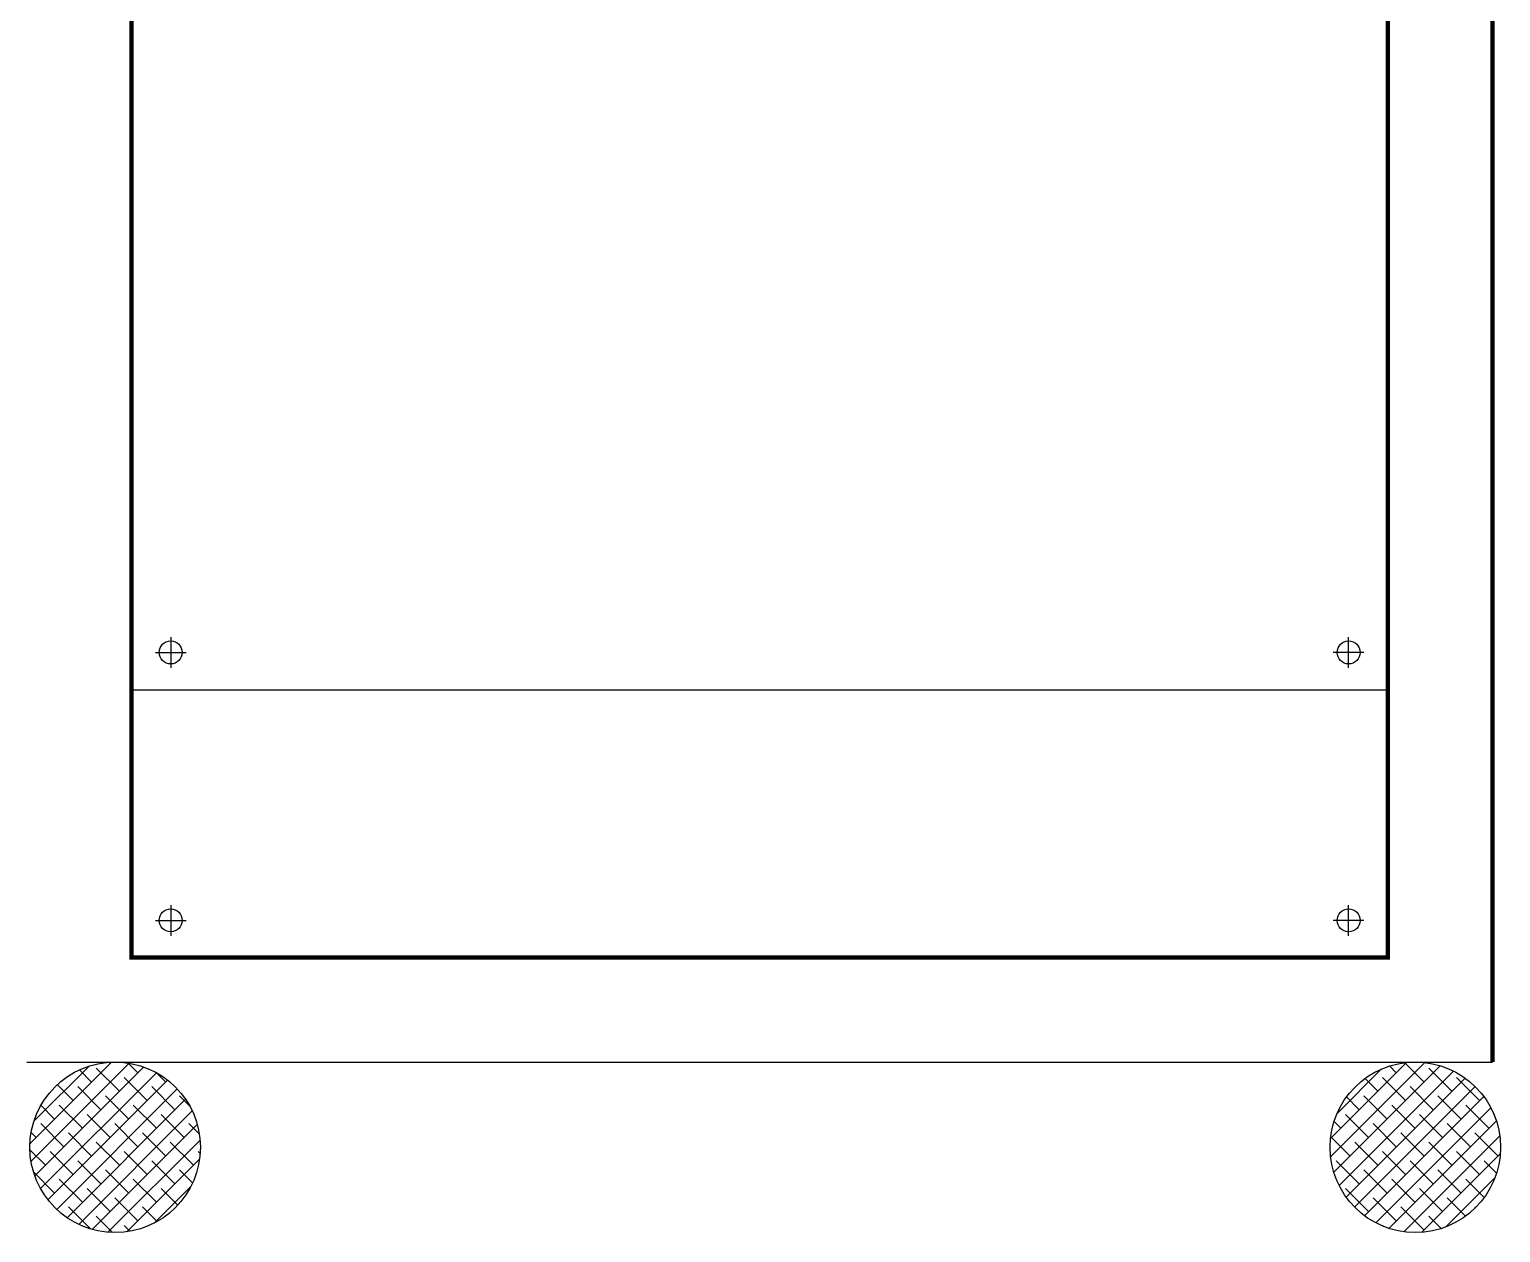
# Model space of a CAD drawing. Header units: millimetres. Extents: x 2974 to 5671, y 1205 to 3288.
# Drawn here: x 5020.9 to 5126.1, y 1283 to 1369 of the extents above; entities that cross this region are included whole.
import ezdxf

# ---------------------------------------------------------------- set-up
doc = ezdxf.new("R2010")
doc.units = ezdxf.units.MM
doc.layers.add('0-RACK', color=7, linetype='Continuous')
pattern_1 = [(45, (2305.5853, 1089.468), (-0.6612692, 0.6612692), []), (135, (2305.5853, 1089.468), (-1.9838076, 0.6612692), [2.3379397, -1.4027638])]

msp = doc.modelspace()

# ---------------------------------------------------------------- hatches: boundary and pattern name
at = {"layer": '0-RACK', "linetype": 'Continuous'}
h = msp.add_hatch(dxfattribs=at)
h.set_pattern_fill('ANSI38', color=0, scale=7.481407, style=0)
h.set_pattern_definition(pattern_1)
h.paths.add_polyline_path([(5033.1575, 1289.13551, 1), (5020.972, 1289.13551, 1)])
h = msp.add_hatch(dxfattribs=at)
h.set_pattern_fill('ANSI38', color=0, scale=7.481407, style=0)
h.set_pattern_definition(pattern_1)
h.paths.add_polyline_path([(5113.89102, 1289.13551, 1), (5126.07652, 1289.13551, 1)])

# ---------------------------------------------------------------- linework, layer by layer
at = {"layer": '0-RACK', "color": 0}
for p, q in [((5031.03466, 1325.59028, -0.02095), (5031.03466, 1323.40136, -0.02095)), ((5115.21714, 1323.40136, -0.02095), (5115.21714, 1325.59028, -0.02095)), ((5029.94021, 1324.49582, -0.02095), (5032.12912, 1324.49582, -0.02095)), ((5116.3116, 1324.49582, -0.02095), (5114.12268, 1324.49582, -0.02095)), ((5031.03466, 1306.44513, -0.02095), (5031.03466, 1304.25621, -0.02095)), ((5115.21714, 1304.25621, -0.02095), (5115.21714, 1306.44513, -0.02095)), ((5029.94021, 1305.35067, -0.02095), (5032.12912, 1305.35067, -0.02095)), ((5116.3116, 1305.35067, -0.02095), (5114.12268, 1305.35067, -0.02095))]:
    msp.add_line(p, q, dxfattribs=at)
at = {"layer": '0-RACK', "color": 0, "linetype": 'Continuous'}
for p, q in [((5028.23746, 1321.82509, -0.02095), (5118.01435, 1321.82509, -0.02095)), ((5028.23746, 1302.69976, -0.02095), (5118.01435, 1302.69976, -0.02095)), ((5020.75605, 1295.22826, -0.02095), (5125.49575, 1295.22826, -0.02095))]:
    msp.add_line(p, q, dxfattribs=at)
at = {"layer": '0-RACK', "color": 0, "linetype": 'Continuous', "const_width": 0.29926, "elevation": -0.02095}
msp.add_lwpolyline([(5082.63983, 1766.39731), (5125.49575, 1741.84522), (5020.75605, 1741.84522), (5125.49575, 1741.84522), (5125.49575, 1295.22826)], dxfattribs=at)
msp.add_lwpolyline([(5028.23746, 1302.69976), (5028.23746, 1734.3539), (5118.01435, 1734.3539), (5118.01435, 1302.69976)], close=True, dxfattribs=at)
at = {"layer": '0-RACK', "color": 0}
for centre, radius in [((5031.03466, 1324.49582, -0.02095), 0.82076), ((5115.21714, 1324.49582, -0.02095), 0.82076), ((5031.03466, 1305.35067, -0.02095), 0.82076), ((5115.21714, 1305.35067, -0.02095), 0.82076), ((5027.06475, 1289.13551, -0.02095), 6.09275), ((5119.98377, 1289.13551, -0.02095), 6.09275)]:
    msp.add_circle(centre, radius, dxfattribs=at)

doc.saveas('drawing.dxf')
